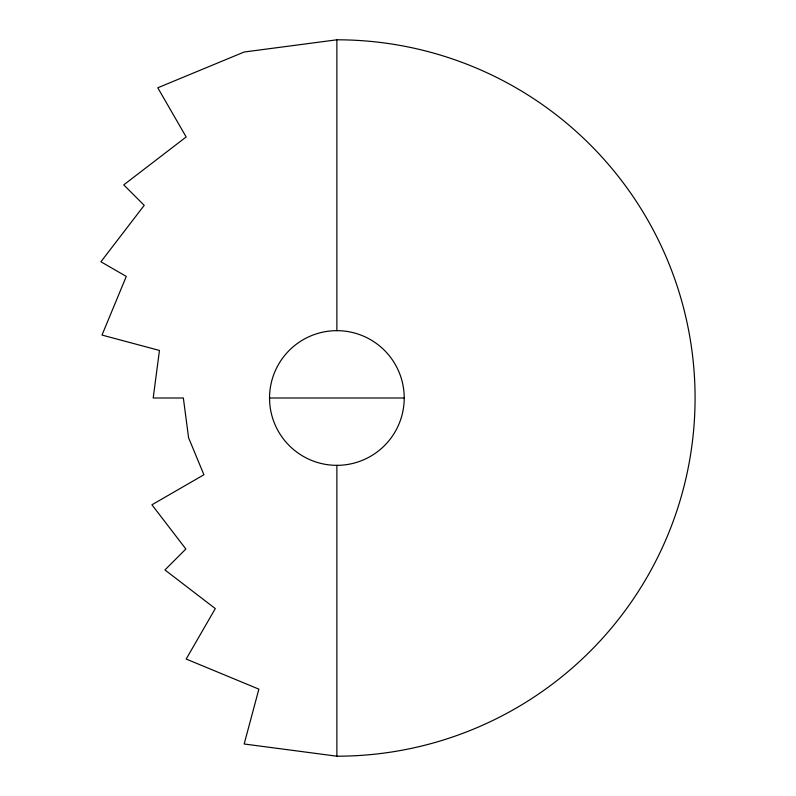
<?xml version="1.0" encoding="UTF-8"?>
<svg xmlns="http://www.w3.org/2000/svg" width="796" height="796" viewBox="0 0 796 796"><rect width="100%" height="100%" fill="white"/><g stroke="black" fill="none" stroke-linecap="round" stroke-linejoin="round"><path stroke-width="1.19" d="M336.877 39.8L244.173 52.009L157.777 87.789L186.174 136.962L123.748 184.871L144.215 205.338L100.923 261.765L126.285 276.421L101.997 335.066L159.459 350.459L153.2 398L183.349 398L188.582 437.74L203.915 474.764L151.927 504.783L185.866 549.011L164.931 569.946L215.298 608.592L186.174 659.038L258.869 689.147L244.173 743.991L336.877 756.2A358.2 358.2 0 0 0 695.077 398A358.2 358.2 0 0 0 336.877 39.8L336.877 330.658M269.536 398L404.219 398A67.342 67.342 0 0 0 303.206 339.683A67.342 67.342 0 0 0 303.206 456.317A67.342 67.342 0 0 0 404.219 398M336.877 465.342L336.877 756.2"/></g></svg>
